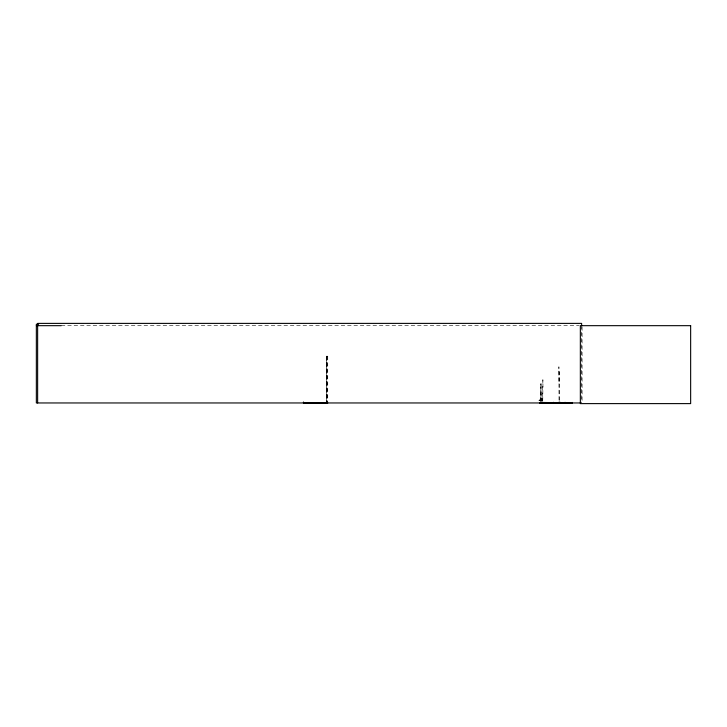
<?xml version="1.0" encoding="UTF-8"?>
<svg xmlns="http://www.w3.org/2000/svg" width="727" height="727" viewBox="0 0 727 727"><rect width="100%" height="100%" fill="white"/><g stroke="black" fill="none" stroke-linecap="round" stroke-linejoin="round"><path stroke-width="0.55" stroke-dasharray="3.63 2.73" d="M539.479 400.432L540.634 400.195L540.67 400.741M539.725 400.577L539.725 400.204M540.897 401.777L541.042 383.565L540.852 389.917M541.061 401.777L541.07 389.917M542.387 398.95L542.397 399.768L542.387 398.878M542.76 400.386L542.987 379.776M542.342 399.005C541.797 399.741 543.932 398.905 539.843 399.241M538.952 400.477L543.941 400.413M539.725 400.741L540.234 400.241M540.57 400.659L540.225 400.313L540.506 400.713M540.97 400.332L540.688 398.623L540.497 400.513M540.697 398.959L540.697 399.632L540.652 398.832M541.024 398.878C540.924 399.932 541.415 398.469 541.724 399.696M541.061 398.959L541.142 398.905M540.788 400.641L540.897 387.673M539.843 399.377L542.615 399.296M540.652 399.187L540.643 399.632M539.979 400.359L539.825 400.713M541.461 399.586L541.533 399.005M542.169 399.078L541.988 399.696M541.951 399.605L541.788 398.887L542.069 399.523M540.879 383.611L540.897 384.865M541.833 398.887L541.642 399.705L541.297 399.296M541.424 399.586L541.779 398.996M326.968 356.439L327.822 356.23L326.423 356.194L326.423 400.895M541.642 399.614L541.906 399.068M61.332 325.669L579.21 325.669M558.89 371.779L559.427 371.779L559.427 402.958M559.018 381.63L558.89 366.799L559.018 400.731M540.87 384.865L541.052 383.611M542.742 379.776L543.014 386.437M540.87 387.673L541.033 400.668M538.952 400.595L540.788 400.513M542.715 386.437L542.715 401.458M582.073 326.786L582.073 402.958M581.627 325.669L581.627 402.958M327.741 356.194L327.741 402.958M326.968 356.194L326.968 402.958L326.841 356.194M326.75 356.194L326.75 402.013"/><path stroke-width="1.09" d="M539.525 402.613L572.394 402.894L540.643 402.44L540.634 402.958L540.724 402.44M572.294 402.931L572.313 402.44L572.394 402.931M572.394 402.649L539.47 402.767M38.622 324.206L36.35 324.206L36.35 402.958L580.491 402.958M36.35 325.669L61.286 325.669M303.459 402.713L326.841 402.713M303.459 402.84L326.841 402.922L326.841 401.986M327.822 402.958L326.968 402.713M560.59 402.34L560.644 402.94M560.59 402.613L539.525 402.94M581.627 325.669L581.627 323.388L37.631 323.388L37.631 402.958M565.07 402.313L565.07 402.958M559.427 402.149L559.427 402.958M559.018 402.149L559.018 402.958M553.374 402.313L553.374 402.958M303.459 401.986L303.459 402.958M690.65 325.669L580.346 325.669L580.346 403.612L690.65 403.612L690.65 325.669"/></g></svg>
